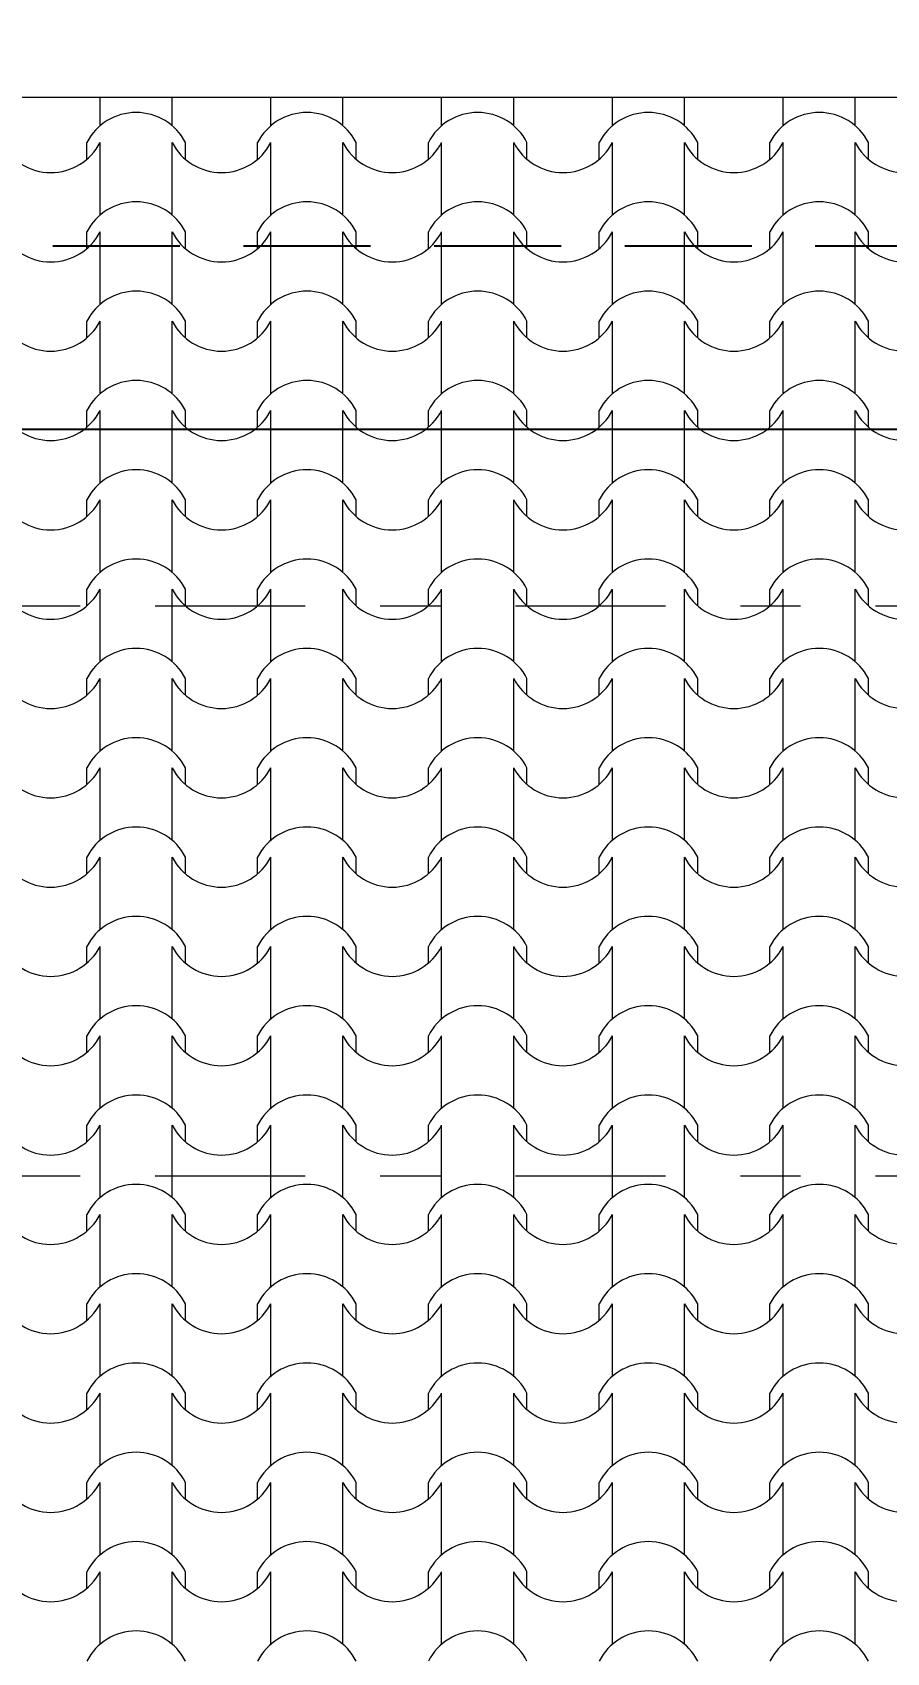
# Model space of a CAD drawing. Header units: metres. Extents: x -50 to 76, y -61 to 14.
# Drawn here: x 57.697 to 59.12, y -1.745 to 0.956 of the extents above; entities that cross this region are included whole.
import ezdxf

# ---------------------------------------------------------------- set-up
doc = ezdxf.new("R2010")
doc.units = ezdxf.units.M
doc.header["$MEASUREMENT"] = 0
for name, pattern in [('CENTERX2', [4, 2.5, -0.5, 0.5, -0.5]), ('DASHDOT2', [0.5, 0.25, -0.125, 0, -0.125]), ('Línea Oculta', [0.3175, 0.211667, -0.105833])]:
    doc.linetypes.add(name, pattern=pattern)
for name, color, linetype, lineweight in [('1 MUROS', 255, 'Continuous', 60), ('COTAS', 251, 'Continuous', 35), ('EJES', 251, 'CENTERX2', 0)]:
    doc.layers.add(name, color=color, linetype=linetype, lineweight=lineweight)
doc.layers.add('Nuevo_Estructura Compleja - Cubiertas', color=7, linetype='Continuous')
doc.layers.add('Nuevo_Estructura Compleja - Cubiertas_Pluma_Nº__92', color=7, linetype='Continuous', lineweight=13, true_color=0xbf8080)
doc.styles.add('cotas', font='romans.shx')
doc.dimstyles.new('COT-50', dxfattribs={"dimscale": 0.5, "dimtxt": 0.18, "dimasz": 0.05, "dimexe": 0.08, "dimexo": 0.1, "dimgap": 0.06, "dimtad": 1, "dimzin": 4, "dimdsep": 46, "dimtxsty": 'cotas', "dimblk1": 'COTA', "dimblk2": 'COTA', "dimsah": 1, "dimcen": 0.09, "dimse1": 1, "dimse2": 1, "dimclrd": 256, "dimclre": 253, "dimclrt": 14, "dimadec": 0, "dimazin": 0, "dimtfac": 1, "dimtix": 1, "dimtmove": 0, "dimatfit": 3, "dimldrblk": 'COTA', "dimfxl": 1, "dimtfill": 1, "dimtfillclr": 256, "dimtolj": 1, "dimtzin": 12, "dimarcsym": 0})

# ---------------------------------------------------------------- blocks, each defined once
blk = doc.blocks.new('*X26')
at = {"layer": 'Nuevo_Estructura Compleja - Cubiertas_Pluma_Nº__92', "color": 23, "linetype": 'Continuous', "lineweight": 13, "true_color": 0xbf8080}
for p, q in [((3.4985, 0.8002), (3.4985, 0.8475)), ((3.6187, 0.8002), (3.6187, 0.8475)), ((3.783, 0.8002), (3.783, 0.8475)), ((3.9032, 0.8002), (3.9032, 0.8475)), ((4.0674, 0.8002), (4.0674, 0.8475)), ((4.1877, 0.8002), (4.1877, 0.8475)), ((4.3519, 0.8002), (4.3519, 0.8475)), ((4.4722, 0.8002), (4.4722, 0.8475)), ((4.6364, 0.8002), (4.6364, 0.8475)), ((4.7566, 0.8002), (4.7566, 0.8475)), ((3.4765, 0.7443), (3.4765, 0.7721)), ((3.4985, 0.7117), (3.4985, 0.7721)), ((3.6187, 0.7117), (3.6187, 0.7721)), ((3.6407, 0.7443), (3.6407, 0.7721)), ((3.761, 0.7443), (3.761, 0.7721)), ((3.783, 0.7117), (3.783, 0.7721)), ((3.9032, 0.7117), (3.9032, 0.7721)), ((3.9252, 0.7443), (3.9252, 0.7721)), ((4.0454, 0.7443), (4.0454, 0.7721)), ((4.0674, 0.7117), (4.0674, 0.7721)), ((4.1877, 0.7117), (4.1877, 0.7721)), ((4.2097, 0.7443), (4.2097, 0.7721)), ((4.3299, 0.7443), (4.3299, 0.7721)), ((4.3519, 0.7117), (4.3519, 0.7721)), ((4.4722, 0.7117), (4.4722, 0.7721)), ((4.4942, 0.7443), (4.4942, 0.7721)), ((4.6144, 0.7443), (4.6144, 0.7721)), ((4.6364, 0.7117), (4.6364, 0.7721)), ((4.7566, 0.7117), (4.7566, 0.7721)), ((4.7786, 0.7443), (4.7786, 0.7721)), ((3.4985, 0.6513), (3.4985, 0.7117)), ((3.6187, 0.6513), (3.6187, 0.7117)), ((3.783, 0.6513), (3.783, 0.7117)), ((3.9032, 0.6513), (3.9032, 0.7117)), ((4.0674, 0.6513), (4.0674, 0.7117)), ((4.1877, 0.6513), (4.1877, 0.7117)), ((4.3519, 0.6513), (4.3519, 0.7117)), ((4.4722, 0.6513), (4.4722, 0.7117)), ((4.6364, 0.6513), (4.6364, 0.7117)), ((4.7566, 0.6513), (4.7566, 0.7117)), ((3.4765, 0.5954), (3.4765, 0.6232)), ((3.4985, 0.5628), (3.4985, 0.6232)), ((3.6187, 0.5628), (3.6187, 0.6232)), ((3.6407, 0.5954), (3.6407, 0.6232)), ((3.761, 0.5954), (3.761, 0.6232)), ((3.783, 0.5628), (3.783, 0.6232)), ((3.9032, 0.5628), (3.9032, 0.6232)), ((3.9252, 0.5954), (3.9252, 0.6232)), ((4.0454, 0.5954), (4.0454, 0.6232)), ((4.0674, 0.5628), (4.0674, 0.6232)), ((4.1877, 0.5628), (4.1877, 0.6232)), ((4.2097, 0.5954), (4.2097, 0.6232)), ((4.3299, 0.5954), (4.3299, 0.6232)), ((4.3519, 0.5628), (4.3519, 0.6232)), ((4.4722, 0.5628), (4.4722, 0.6232)), ((4.4942, 0.5954), (4.4942, 0.6232)), ((4.6144, 0.5954), (4.6144, 0.6232)), ((4.6364, 0.5628), (4.6364, 0.6232)), ((4.7566, 0.5628), (4.7566, 0.6232)), ((4.7786, 0.5954), (4.7786, 0.6232)), ((3.4985, 0.5024), (3.4985, 0.5628)), ((3.6187, 0.5024), (3.6187, 0.5628)), ((3.783, 0.5024), (3.783, 0.5628)), ((3.9032, 0.5024), (3.9032, 0.5628)), ((4.0674, 0.5024), (4.0674, 0.5628)), ((4.1877, 0.5024), (4.1877, 0.5628)), ((4.3519, 0.5024), (4.3519, 0.5628)), ((4.4722, 0.5024), (4.4722, 0.5628)), ((4.6364, 0.5024), (4.6364, 0.5628)), ((4.7566, 0.5024), (4.7566, 0.5628)), ((3.4765, 0.4466), (3.4765, 0.4743)), ((3.4985, 0.4139), (3.4985, 0.4743)), ((3.6187, 0.4139), (3.6187, 0.4743)), ((3.6407, 0.4466), (3.6407, 0.4743)), ((3.761, 0.4466), (3.761, 0.4743)), ((3.783, 0.4139), (3.783, 0.4743)), ((3.9032, 0.4139), (3.9032, 0.4743)), ((3.9252, 0.4466), (3.9252, 0.4743)), ((4.0454, 0.4466), (4.0454, 0.4743)), ((4.0674, 0.4139), (4.0674, 0.4743)), ((4.1877, 0.4139), (4.1877, 0.4743)), ((4.2097, 0.4466), (4.2097, 0.4743)), ((4.3299, 0.4466), (4.3299, 0.4743)), ((4.3519, 0.4139), (4.3519, 0.4743)), ((4.4722, 0.4139), (4.4722, 0.4743)), ((4.4942, 0.4466), (4.4942, 0.4743)), ((4.6144, 0.4466), (4.6144, 0.4743)), ((4.6364, 0.4139), (4.6364, 0.4743)), ((4.7566, 0.4139), (4.7566, 0.4743)), ((4.7786, 0.4466), (4.7786, 0.4743)), ((3.4985, 0.3536), (3.4985, 0.4139)), ((3.6187, 0.3536), (3.6187, 0.4139)), ((3.783, 0.3536), (3.783, 0.4139)), ((3.9032, 0.3536), (3.9032, 0.4139)), ((4.0674, 0.3536), (4.0674, 0.4139)), ((4.1877, 0.3536), (4.1877, 0.4139)), ((4.3519, 0.3536), (4.3519, 0.4139)), ((4.4722, 0.3536), (4.4722, 0.4139)), ((4.6364, 0.3536), (4.6364, 0.4139)), ((4.7566, 0.3536), (4.7566, 0.4139)), ((3.4765, 0.2977), (3.4765, 0.3254)), ((3.4985, 0.2651), (3.4985, 0.3254)), ((3.6187, 0.2651), (3.6187, 0.3254)), ((3.6407, 0.2977), (3.6407, 0.3254)), ((3.761, 0.2977), (3.761, 0.3254)), ((3.783, 0.2651), (3.783, 0.3254)), ((3.9032, 0.2651), (3.9032, 0.3254)), ((3.9252, 0.2977), (3.9252, 0.3254)), ((4.0454, 0.2977), (4.0454, 0.3254)), ((4.0674, 0.2651), (4.0674, 0.3254)), ((4.1877, 0.2651), (4.1877, 0.3254)), ((4.2097, 0.2977), (4.2097, 0.3254)), ((4.3299, 0.2977), (4.3299, 0.3254)), ((4.3519, 0.2651), (4.3519, 0.3254)), ((4.4722, 0.2651), (4.4722, 0.3254)), ((4.4942, 0.2977), (4.4942, 0.3254)), ((4.6144, 0.2977), (4.6144, 0.3254)), ((4.6364, 0.2651), (4.6364, 0.3254)), ((4.7566, 0.2651), (4.7566, 0.3254)), ((4.7786, 0.2977), (4.7786, 0.3254)), ((3.4985, 0.2047), (3.4985, 0.2651)), ((3.6187, 0.2047), (3.6187, 0.2651)), ((3.783, 0.2047), (3.783, 0.2651)), ((3.9032, 0.2047), (3.9032, 0.2651)), ((4.0674, 0.2047), (4.0674, 0.2651)), ((4.1877, 0.2047), (4.1877, 0.2651)), ((4.3519, 0.2047), (4.3519, 0.2651)), ((4.4722, 0.2047), (4.4722, 0.2651)), ((4.6364, 0.2047), (4.6364, 0.2651)), ((4.7566, 0.2047), (4.7566, 0.2651)), ((3.4765, 0.1488), (3.4765, 0.1766)), ((3.4985, 0.1162), (3.4985, 0.1766)), ((3.6187, 0.1162), (3.6187, 0.1766)), ((3.6407, 0.1488), (3.6407, 0.1766)), ((3.761, 0.1488), (3.761, 0.1766)), ((3.783, 0.1162), (3.783, 0.1766)), ((3.9032, 0.1162), (3.9032, 0.1766)), ((3.9252, 0.1488), (3.9252, 0.1766)), ((4.0454, 0.1488), (4.0454, 0.1766)), ((4.0674, 0.1162), (4.0674, 0.1766)), ((4.1877, 0.1162), (4.1877, 0.1766)), ((4.2097, 0.1488), (4.2097, 0.1766)), ((4.3299, 0.1488), (4.3299, 0.1766)), ((4.3519, 0.1162), (4.3519, 0.1766)), ((4.4722, 0.1162), (4.4722, 0.1766)), ((4.4942, 0.1488), (4.4942, 0.1766)), ((4.6144, 0.1488), (4.6144, 0.1766)), ((4.6364, 0.1162), (4.6364, 0.1766)), ((4.7566, 0.1162), (4.7566, 0.1766)), ((4.7786, 0.1488), (4.7786, 0.1766)), ((3.4985, 0.0558), (3.4985, 0.1162)), ((3.6187, 0.0558), (3.6187, 0.1162)), ((3.783, 0.0558), (3.783, 0.1162)), ((3.9032, 0.0558), (3.9032, 0.1162)), ((4.0674, 0.0558), (4.0674, 0.1162)), ((4.1877, 0.0558), (4.1877, 0.1162)), ((4.3519, 0.0558), (4.3519, 0.1162)), ((4.4722, 0.0558), (4.4722, 0.1162)), ((4.6364, 0.0558), (4.6364, 0.1162)), ((4.7566, 0.0558), (4.7566, 0.1162)), ((3.4765, -0.0001), (3.4765, 0.0277)), ((3.4985, -0.0327), (3.4985, 0.0277)), ((3.6187, -0.0327), (3.6187, 0.0277)), ((3.6407, -0.0001), (3.6407, 0.0277)), ((3.761, -0.0001), (3.761, 0.0277)), ((3.783, -0.0327), (3.783, 0.0277)), ((3.9032, -0.0327), (3.9032, 0.0277)), ((3.9252, -0.0001), (3.9252, 0.0277)), ((4.0454, -0.0001), (4.0454, 0.0277)), ((4.0674, -0.0327), (4.0674, 0.0277)), ((4.1877, -0.0327), (4.1877, 0.0277)), ((4.2097, -0.0001), (4.2097, 0.0277)), ((4.3299, -0.0001), (4.3299, 0.0277)), ((4.3519, -0.0327), (4.3519, 0.0277)), ((4.4722, -0.0327), (4.4722, 0.0277)), ((4.4942, -0.0001), (4.4942, 0.0277)), ((4.6144, -0.0001), (4.6144, 0.0277)), ((4.6364, -0.0327), (4.6364, 0.0277)), ((4.7566, -0.0327), (4.7566, 0.0277)), ((4.7786, -0.0001), (4.7786, 0.0277)), ((3.4985, -0.0931), (3.4985, -0.0327)), ((3.6187, -0.0931), (3.6187, -0.0327)), ((3.783, -0.0931), (3.783, -0.0327)), ((3.9032, -0.0931), (3.9032, -0.0327)), ((4.0674, -0.0931), (4.0674, -0.0327)), ((4.1877, -0.0931), (4.1877, -0.0327)), ((4.3519, -0.0931), (4.3519, -0.0327)), ((4.4722, -0.0931), (4.4722, -0.0327)), ((4.6364, -0.0931), (4.6364, -0.0327)), ((4.7566, -0.0931), (4.7566, -0.0327)), ((3.4765, -0.1489), (3.4765, -0.1212)), ((3.4985, -0.1816), (3.4985, -0.1212)), ((3.6187, -0.1816), (3.6187, -0.1212)), ((3.6407, -0.1489), (3.6407, -0.1212)), ((3.761, -0.1489), (3.761, -0.1212)), ((3.783, -0.1816), (3.783, -0.1212)), ((3.9032, -0.1816), (3.9032, -0.1212)), ((3.9252, -0.1489), (3.9252, -0.1212)), ((4.0454, -0.1489), (4.0454, -0.1212)), ((4.0674, -0.1816), (4.0674, -0.1212)), ((4.1877, -0.1816), (4.1877, -0.1212)), ((4.2097, -0.1489), (4.2097, -0.1212)), ((4.3299, -0.1489), (4.3299, -0.1212)), ((4.3519, -0.1816), (4.3519, -0.1212)), ((4.4722, -0.1816), (4.4722, -0.1212)), ((4.4942, -0.1489), (4.4942, -0.1212)), ((4.6144, -0.1489), (4.6144, -0.1212)), ((4.6364, -0.1816), (4.6364, -0.1212)), ((4.7566, -0.1816), (4.7566, -0.1212)), ((4.7786, -0.1489), (4.7786, -0.1212)), ((3.4985, -0.2419), (3.4985, -0.1816)), ((3.6187, -0.2419), (3.6187, -0.1816)), ((3.783, -0.2419), (3.783, -0.1816)), ((3.9032, -0.2419), (3.9032, -0.1816)), ((4.0674, -0.2419), (4.0674, -0.1816)), ((4.1877, -0.2419), (4.1877, -0.1816)), ((4.3519, -0.2419), (4.3519, -0.1816)), ((4.4722, -0.2419), (4.4722, -0.1816)), ((4.6364, -0.2419), (4.6364, -0.1816)), ((4.7566, -0.2419), (4.7566, -0.1816)), ((3.4765, -0.2978), (3.4765, -0.2701)), ((3.4985, -0.3304), (3.4985, -0.2701)), ((3.6187, -0.3304), (3.6187, -0.2701)), ((3.6407, -0.2978), (3.6407, -0.2701)), ((3.761, -0.2978), (3.761, -0.2701)), ((3.783, -0.3304), (3.783, -0.2701)), ((3.9032, -0.3304), (3.9032, -0.2701)), ((3.9252, -0.2978), (3.9252, -0.2701)), ((4.0454, -0.2978), (4.0454, -0.2701)), ((4.0674, -0.3304), (4.0674, -0.2701)), ((4.1877, -0.3304), (4.1877, -0.2701)), ((4.2097, -0.2978), (4.2097, -0.2701)), ((4.3299, -0.2978), (4.3299, -0.2701)), ((4.3519, -0.3304), (4.3519, -0.2701)), ((4.4722, -0.3304), (4.4722, -0.2701)), ((4.4942, -0.2978), (4.4942, -0.2701)), ((4.6144, -0.2978), (4.6144, -0.2701)), ((4.6364, -0.3304), (4.6364, -0.2701)), ((4.7566, -0.3304), (4.7566, -0.2701)), ((4.7786, -0.2978), (4.7786, -0.2701)), ((3.4985, -0.3908), (3.4985, -0.3304)), ((3.6187, -0.3908), (3.6187, -0.3304)), ((3.783, -0.3908), (3.783, -0.3304)), ((3.9032, -0.3908), (3.9032, -0.3304)), ((4.0674, -0.3908), (4.0674, -0.3304)), ((4.1877, -0.3908), (4.1877, -0.3304)), ((4.3519, -0.3908), (4.3519, -0.3304)), ((4.4722, -0.3908), (4.4722, -0.3304)), ((4.6364, -0.3908), (4.6364, -0.3304)), ((4.7566, -0.3908), (4.7566, -0.3304)), ((3.4765, -0.4467), (3.4765, -0.4189)), ((3.4985, -0.4793), (3.4985, -0.4189)), ((3.6187, -0.4793), (3.6187, -0.4189)), ((3.6407, -0.4467), (3.6407, -0.4189)), ((3.761, -0.4467), (3.761, -0.4189)), ((3.783, -0.4793), (3.783, -0.4189)), ((3.9032, -0.4793), (3.9032, -0.4189)), ((3.9252, -0.4467), (3.9252, -0.4189)), ((4.0454, -0.4467), (4.0454, -0.4189)), ((4.0674, -0.4793), (4.0674, -0.4189)), ((4.1877, -0.4793), (4.1877, -0.4189)), ((4.2097, -0.4467), (4.2097, -0.4189)), ((4.3299, -0.4467), (4.3299, -0.4189)), ((4.3519, -0.4793), (4.3519, -0.4189)), ((4.4722, -0.4793), (4.4722, -0.4189)), ((4.4942, -0.4467), (4.4942, -0.4189)), ((4.6144, -0.4467), (4.6144, -0.4189)), ((4.6364, -0.4793), (4.6364, -0.4189)), ((4.7566, -0.4793), (4.7566, -0.4189)), ((4.7786, -0.4467), (4.7786, -0.4189)), ((3.4985, -0.5397), (3.4985, -0.4793)), ((3.6187, -0.5397), (3.6187, -0.4793)), ((3.783, -0.5397), (3.783, -0.4793)), ((3.9032, -0.5397), (3.9032, -0.4793)), ((4.0674, -0.5397), (4.0674, -0.4793)), ((4.1877, -0.5397), (4.1877, -0.4793)), ((4.3519, -0.5397), (4.3519, -0.4793)), ((4.4722, -0.5397), (4.4722, -0.4793)), ((4.6364, -0.5397), (4.6364, -0.4793)), ((4.7566, -0.5397), (4.7566, -0.4793)), ((3.4765, -0.5956), (3.4765, -0.5678)), ((3.4985, -0.6282), (3.4985, -0.5678)), ((3.6187, -0.6282), (3.6187, -0.5678)), ((3.6407, -0.5956), (3.6407, -0.5678)), ((3.761, -0.5956), (3.761, -0.5678)), ((3.783, -0.6282), (3.783, -0.5678)), ((3.9032, -0.6282), (3.9032, -0.5678)), ((3.9252, -0.5956), (3.9252, -0.5678)), ((4.0454, -0.5956), (4.0454, -0.5678)), ((4.0674, -0.6282), (4.0674, -0.5678)), ((4.1877, -0.6282), (4.1877, -0.5678)), ((4.2097, -0.5956), (4.2097, -0.5678)), ((4.3299, -0.5956), (4.3299, -0.5678)), ((4.3519, -0.6282), (4.3519, -0.5678)), ((4.4722, -0.6282), (4.4722, -0.5678)), ((4.4942, -0.5956), (4.4942, -0.5678)), ((4.6144, -0.5956), (4.6144, -0.5678)), ((4.6364, -0.6282), (4.6364, -0.5678)), ((4.7566, -0.6282), (4.7566, -0.5678)), ((4.7786, -0.5956), (4.7786, -0.5678)), ((3.4985, -0.6886), (3.4985, -0.6282)), ((3.6187, -0.6886), (3.6187, -0.6282)), ((3.783, -0.6886), (3.783, -0.6282)), ((3.9032, -0.6886), (3.9032, -0.6282)), ((4.0674, -0.6886), (4.0674, -0.6282)), ((4.1877, -0.6886), (4.1877, -0.6282)), ((4.3519, -0.6886), (4.3519, -0.6282)), ((4.4722, -0.6886), (4.4722, -0.6282)), ((4.6364, -0.6886), (4.6364, -0.6282)), ((4.7566, -0.6886), (4.7566, -0.6282)), ((3.4765, -0.7444), (3.4765, -0.7167)), ((3.4985, -0.777), (3.4985, -0.7167)), ((3.6187, -0.777), (3.6187, -0.7167)), ((3.6407, -0.7444), (3.6407, -0.7167)), ((3.761, -0.7444), (3.761, -0.7167)), ((3.783, -0.777), (3.783, -0.7167)), ((3.9032, -0.777), (3.9032, -0.7167)), ((3.9252, -0.7444), (3.9252, -0.7167)), ((4.0454, -0.7444), (4.0454, -0.7167)), ((4.0674, -0.777), (4.0674, -0.7167)), ((4.1877, -0.777), (4.1877, -0.7167)), ((4.2097, -0.7444), (4.2097, -0.7167)), ((4.3299, -0.7444), (4.3299, -0.7167)), ((4.3519, -0.777), (4.3519, -0.7167)), ((4.4722, -0.777), (4.4722, -0.7167)), ((4.4942, -0.7444), (4.4942, -0.7167)), ((4.6144, -0.7444), (4.6144, -0.7167)), ((4.6364, -0.777), (4.6364, -0.7167)), ((4.7566, -0.777), (4.7566, -0.7167)), ((4.7786, -0.7444), (4.7786, -0.7167)), ((3.4985, -0.8374), (3.4985, -0.777)), ((3.6187, -0.8374), (3.6187, -0.777)), ((3.783, -0.8374), (3.783, -0.777)), ((3.9032, -0.8374), (3.9032, -0.777)), ((4.0674, -0.8374), (4.0674, -0.777)), ((4.1877, -0.8374), (4.1877, -0.777)), ((4.3519, -0.8374), (4.3519, -0.777)), ((4.4722, -0.8374), (4.4722, -0.777)), ((4.6364, -0.8374), (4.6364, -0.777)), ((4.7566, -0.8374), (4.7566, -0.777)), ((3.4765, -0.8933), (3.4765, -0.8655)), ((3.4985, -0.9259), (3.4985, -0.8655)), ((3.6187, -0.9259), (3.6187, -0.8655)), ((3.6407, -0.8933), (3.6407, -0.8655)), ((3.761, -0.8933), (3.761, -0.8655)), ((3.783, -0.9259), (3.783, -0.8655)), ((3.9032, -0.9259), (3.9032, -0.8655)), ((3.9252, -0.8933), (3.9252, -0.8655)), ((4.0454, -0.8933), (4.0454, -0.8655)), ((4.0674, -0.9259), (4.0674, -0.8655)), ((4.1877, -0.9259), (4.1877, -0.8655)), ((4.2097, -0.8933), (4.2097, -0.8655)), ((4.3299, -0.8933), (4.3299, -0.8655)), ((4.3519, -0.9259), (4.3519, -0.8655)), ((4.4722, -0.9259), (4.4722, -0.8655)), ((4.4942, -0.8933), (4.4942, -0.8655)), ((4.6144, -0.8933), (4.6144, -0.8655)), ((4.6364, -0.9259), (4.6364, -0.8655)), ((4.7566, -0.9259), (4.7566, -0.8655)), ((4.7786, -0.8933), (4.7786, -0.8655)), ((3.4985, -0.9863), (3.4985, -0.9259)), ((3.6187, -0.9863), (3.6187, -0.9259)), ((3.783, -0.9863), (3.783, -0.9259)), ((3.9032, -0.9863), (3.9032, -0.9259)), ((4.0674, -0.9863), (4.0674, -0.9259)), ((4.1877, -0.9863), (4.1877, -0.9259)), ((4.3519, -0.9863), (4.3519, -0.9259)), ((4.4722, -0.9863), (4.4722, -0.9259)), ((4.6364, -0.9863), (4.6364, -0.9259)), ((4.7566, -0.9863), (4.7566, -0.9259)), ((3.4765, -1.0422), (3.4765, -1.0144)), ((3.4985, -1.0748), (3.4985, -1.0144)), ((3.6187, -1.0748), (3.6187, -1.0144)), ((3.6407, -1.0422), (3.6407, -1.0144)), ((3.761, -1.0422), (3.761, -1.0144)), ((3.783, -1.0748), (3.783, -1.0144)), ((3.9032, -1.0748), (3.9032, -1.0144)), ((3.9252, -1.0422), (3.9252, -1.0144)), ((4.0454, -1.0422), (4.0454, -1.0144)), ((4.0674, -1.0748), (4.0674, -1.0144)), ((4.1877, -1.0748), (4.1877, -1.0144)), ((4.2097, -1.0422), (4.2097, -1.0144)), ((4.3299, -1.0422), (4.3299, -1.0144)), ((4.3519, -1.0748), (4.3519, -1.0144)), ((4.4722, -1.0748), (4.4722, -1.0144)), ((4.4942, -1.0422), (4.4942, -1.0144)), ((4.6144, -1.0422), (4.6144, -1.0144)), ((4.6364, -1.0748), (4.6364, -1.0144)), ((4.7566, -1.0748), (4.7566, -1.0144)), ((4.7786, -1.0422), (4.7786, -1.0144)), ((3.4985, -1.1352), (3.4985, -1.0748)), ((3.6187, -1.1352), (3.6187, -1.0748)), ((3.783, -1.1352), (3.783, -1.0748)), ((3.9032, -1.1352), (3.9032, -1.0748)), ((4.0674, -1.1352), (4.0674, -1.0748)), ((4.1877, -1.1352), (4.1877, -1.0748)), ((4.3519, -1.1352), (4.3519, -1.0748)), ((4.4722, -1.1352), (4.4722, -1.0748)), ((4.6364, -1.1352), (4.6364, -1.0748)), ((4.7566, -1.1352), (4.7566, -1.0748)), ((3.4765, -1.191), (3.4765, -1.1633)), ((3.4985, -1.2237), (3.4985, -1.1633)), ((3.6187, -1.2237), (3.6187, -1.1633)), ((3.6407, -1.191), (3.6407, -1.1633)), ((3.761, -1.191), (3.761, -1.1633)), ((3.783, -1.2237), (3.783, -1.1633)), ((3.9032, -1.2237), (3.9032, -1.1633)), ((3.9252, -1.191), (3.9252, -1.1633)), ((4.0454, -1.191), (4.0454, -1.1633)), ((4.0674, -1.2237), (4.0674, -1.1633)), ((4.1877, -1.2237), (4.1877, -1.1633)), ((4.2097, -1.191), (4.2097, -1.1633)), ((4.3299, -1.191), (4.3299, -1.1633)), ((4.3519, -1.2237), (4.3519, -1.1633)), ((4.4722, -1.2237), (4.4722, -1.1633)), ((4.4942, -1.191), (4.4942, -1.1633)), ((4.6144, -1.191), (4.6144, -1.1633)), ((4.6364, -1.2237), (4.6364, -1.1633)), ((4.7566, -1.2237), (4.7566, -1.1633)), ((4.7786, -1.191), (4.7786, -1.1633)), ((3.4985, -1.284), (3.4985, -1.2237)), ((3.6187, -1.284), (3.6187, -1.2237)), ((3.783, -1.284), (3.783, -1.2237)), ((3.9032, -1.284), (3.9032, -1.2237)), ((4.0674, -1.284), (4.0674, -1.2237)), ((4.1877, -1.284), (4.1877, -1.2237)), ((4.3519, -1.284), (4.3519, -1.2237)), ((4.4722, -1.284), (4.4722, -1.2237)), ((4.6364, -1.284), (4.6364, -1.2237)), ((4.7566, -1.284), (4.7566, -1.2237)), ((3.4765, -1.3399), (3.4765, -1.3122)), ((3.4985, -1.3725), (3.4985, -1.3122)), ((3.6187, -1.3725), (3.6187, -1.3122)), ((3.6407, -1.3399), (3.6407, -1.3122)), ((3.761, -1.3399), (3.761, -1.3122)), ((3.783, -1.3725), (3.783, -1.3122)), ((3.9032, -1.3725), (3.9032, -1.3122)), ((3.9252, -1.3399), (3.9252, -1.3122)), ((4.0454, -1.3399), (4.0454, -1.3122)), ((4.0674, -1.3725), (4.0674, -1.3122)), ((4.1877, -1.3725), (4.1877, -1.3122)), ((4.2097, -1.3399), (4.2097, -1.3122)), ((4.3299, -1.3399), (4.3299, -1.3122)), ((4.3519, -1.3725), (4.3519, -1.3122)), ((4.4722, -1.3725), (4.4722, -1.3122)), ((4.4942, -1.3399), (4.4942, -1.3122)), ((4.6144, -1.3399), (4.6144, -1.3122)), ((4.6364, -1.3725), (4.6364, -1.3122)), ((4.7566, -1.3725), (4.7566, -1.3122)), ((4.7786, -1.3399), (4.7786, -1.3122)), ((3.4985, -1.4329), (3.4985, -1.3725)), ((3.6187, -1.4329), (3.6187, -1.3725)), ((3.783, -1.4329), (3.783, -1.3725)), ((3.9032, -1.4329), (3.9032, -1.3725)), ((4.0674, -1.4329), (4.0674, -1.3725)), ((4.1877, -1.4329), (4.1877, -1.3725)), ((4.3519, -1.4329), (4.3519, -1.3725)), ((4.4722, -1.4329), (4.4722, -1.3725)), ((4.6364, -1.4329), (4.6364, -1.3725)), ((4.7566, -1.4329), (4.7566, -1.3725)), ((3.4765, -1.4888), (3.4765, -1.461)), ((3.4985, -1.5214), (3.4985, -1.461)), ((3.6187, -1.5214), (3.6187, -1.461)), ((3.6407, -1.4888), (3.6407, -1.461)), ((3.761, -1.4888), (3.761, -1.461)), ((3.783, -1.5214), (3.783, -1.461)), ((3.9032, -1.5214), (3.9032, -1.461)), ((3.9252, -1.4888), (3.9252, -1.461)), ((4.0454, -1.4888), (4.0454, -1.461)), ((4.0674, -1.5214), (4.0674, -1.461)), ((4.1877, -1.5214), (4.1877, -1.461)), ((4.2097, -1.4888), (4.2097, -1.461)), ((4.3299, -1.4888), (4.3299, -1.461)), ((4.3519, -1.5214), (4.3519, -1.461)), ((4.4722, -1.5214), (4.4722, -1.461)), ((4.4942, -1.4888), (4.4942, -1.461)), ((4.6144, -1.4888), (4.6144, -1.461)), ((4.6364, -1.5214), (4.6364, -1.461)), ((4.7566, -1.5214), (4.7566, -1.461)), ((4.7786, -1.4888), (4.7786, -1.461)), ((3.4985, -1.5818), (3.4985, -1.5214)), ((3.6187, -1.5818), (3.6187, -1.5214)), ((3.783, -1.5818), (3.783, -1.5214)), ((3.9032, -1.5818), (3.9032, -1.5214)), ((4.0674, -1.5818), (4.0674, -1.5214)), ((4.1877, -1.5818), (4.1877, -1.5214)), ((4.3519, -1.5818), (4.3519, -1.5214)), ((4.4722, -1.5818), (4.4722, -1.5214)), ((4.6364, -1.5818), (4.6364, -1.5214)), ((4.7566, -1.5818), (4.7566, -1.5214)), ((3.4765, -1.6377), (3.4765, -1.6099)), ((3.4985, -1.6703), (3.4985, -1.6099)), ((3.6187, -1.6703), (3.6187, -1.6099)), ((3.6407, -1.6377), (3.6407, -1.6099)), ((3.761, -1.6377), (3.761, -1.6099)), ((3.783, -1.6703), (3.783, -1.6099)), ((3.9032, -1.6703), (3.9032, -1.6099)), ((3.9252, -1.6377), (3.9252, -1.6099)), ((4.0454, -1.6377), (4.0454, -1.6099)), ((4.0674, -1.6703), (4.0674, -1.6099)), ((4.1877, -1.6703), (4.1877, -1.6099)), ((4.2097, -1.6377), (4.2097, -1.6099)), ((4.3299, -1.6377), (4.3299, -1.6099)), ((4.3519, -1.6703), (4.3519, -1.6099)), ((4.4722, -1.6703), (4.4722, -1.6099)), ((4.4942, -1.6377), (4.4942, -1.6099)), ((4.6144, -1.6377), (4.6144, -1.6099)), ((4.6364, -1.6703), (4.6364, -1.6099)), ((4.7566, -1.6703), (4.7566, -1.6099)), ((4.7786, -1.6377), (4.7786, -1.6099)), ((3.4985, -1.7307), (3.4985, -1.6703)), ((3.6187, -1.7307), (3.6187, -1.6703)), ((3.783, -1.7307), (3.783, -1.6703)), ((3.9032, -1.7307), (3.9032, -1.6703)), ((4.0674, -1.7307), (4.0674, -1.6703)), ((4.1877, -1.7307), (4.1877, -1.6703)), ((4.3519, -1.7307), (4.3519, -1.6703)), ((4.4722, -1.7307), (4.4722, -1.6703)), ((4.6364, -1.7307), (4.6364, -1.6703)), ((4.7566, -1.7307), (4.7566, -1.6703))]:
    blk.add_line(p, q, dxfattribs=at)
for centre, major_axis, start_param, end_param in [((3.5586, 0.7312), (0.0919, 0), 0.466079, 2.675513), ((3.8431, 0.7312), (0.0919, 0), 0.466079, 2.675513), ((4.1276, 0.7312), (0.0919, 0), 0.466079, 2.675513), ((4.412, 0.7312), (0.0919, 0), 0.466079, 2.675513), ((4.6965, 0.7312), (0.0919, 0), 0.466079, 2.675513), ((3.4166, 0.8136), (0.0925, 0), 3.612631, 4.709413), ((3.4161, 0.8136), (0.0925, 0), 4.715365, 5.812147), ((3.7011, 0.8136), (0.0925, 0), 3.612631, 4.709413), ((3.7006, 0.8136), (0.0925, 0), 4.715365, 5.812147), ((3.9856, 0.8136), (0.0925, 0), 3.612631, 4.709413), ((3.985, 0.8136), (0.0925, 0), 4.715365, 5.812147), ((4.2701, 0.8136), (0.0925, 0), 3.612631, 4.709413), ((4.2695, 0.8136), (0.0925, 0), 4.715365, 5.812147), ((4.5546, 0.8136), (0.0925, 0), 3.612631, 4.709413), ((4.554, 0.8136), (0.0925, 0), 4.715365, 5.812147), ((4.839, 0.8136), (0.0925, 0), 3.612631, 4.709413), ((3.5586, 0.5823), (0.0919, 0), 0.466079, 2.675513), ((3.8431, 0.5823), (0.0919, 0), 0.466079, 2.675513), ((4.1276, 0.5823), (0.0919, 0), 0.466079, 2.675513), ((4.412, 0.5823), (0.0919, 0), 0.466079, 2.675513), ((4.6965, 0.5823), (0.0919, 0), 0.466079, 2.675513), ((3.4166, 0.6647), (0.0925, 0), 3.612631, 4.709413), ((3.4161, 0.6647), (0.0925, 0), 4.715365, 5.812147), ((3.7011, 0.6647), (0.0925, 0), 3.612631, 4.709413), ((3.7006, 0.6647), (0.0925, 0), 4.715365, 5.812147), ((3.9856, 0.6647), (0.0925, 0), 3.612631, 4.709413), ((3.985, 0.6647), (0.0925, 0), 4.715365, 5.812147), ((4.2701, 0.6647), (0.0925, 0), 3.612631, 4.709413), ((4.2695, 0.6647), (0.0925, 0), 4.715365, 5.812147), ((4.5546, 0.6647), (0.0925, 0), 3.612631, 4.709413), ((4.554, 0.6647), (0.0925, 0), 4.715365, 5.812147), ((4.839, 0.6647), (0.0925, 0), 3.612631, 4.709413), ((3.5586, 0.4334), (0.0919, 0), 0.466079, 2.675513), ((3.8431, 0.4334), (0.0919, 0), 0.466079, 2.675513), ((4.1276, 0.4334), (0.0919, 0), 0.466079, 2.675513), ((4.412, 0.4334), (0.0919, 0), 0.466079, 2.675513), ((4.6965, 0.4334), (0.0919, 0), 0.466079, 2.675513), ((3.4166, 0.5159), (0.0925, 0), 3.612631, 4.709413), ((3.4161, 0.5159), (0.0925, 0), 4.715365, 5.812147), ((3.7011, 0.5159), (0.0925, 0), 3.612631, 4.709413), ((3.7006, 0.5159), (0.0925, 0), 4.715365, 5.812147), ((3.9856, 0.5159), (0.0925, 0), 3.612631, 4.709413), ((3.985, 0.5159), (0.0925, 0), 4.715365, 5.812147), ((4.2701, 0.5159), (0.0925, 0), 3.612631, 4.709413), ((4.2695, 0.5159), (0.0925, 0), 4.715365, 5.812147), ((4.5546, 0.5159), (0.0925, 0), 3.612631, 4.709413), ((4.554, 0.5159), (0.0925, 0), 4.715365, 5.812147), ((4.839, 0.5159), (0.0925, 0), 3.612631, 4.709413), ((3.5586, 0.2845), (0.0919, 0), 0.466079, 2.675513), ((3.8431, 0.2845), (0.0919, 0), 0.466079, 2.675513), ((4.1276, 0.2845), (0.0919, 0), 0.466079, 2.675513), ((4.412, 0.2845), (0.0919, 0), 0.466079, 2.675513), ((4.6965, 0.2845), (0.0919, 0), 0.466079, 2.675513), ((3.4166, 0.367), (0.0925, 0), 3.612631, 4.709413), ((3.4161, 0.367), (0.0925, 0), 4.715365, 5.812147), ((3.7011, 0.367), (0.0925, 0), 3.612631, 4.709413), ((3.7006, 0.367), (0.0925, 0), 4.715365, 5.812147), ((3.9856, 0.367), (0.0925, 0), 3.612631, 4.709413), ((3.985, 0.367), (0.0925, 0), 4.715365, 5.812147), ((4.2701, 0.367), (0.0925, 0), 3.612631, 4.709413), ((4.2695, 0.367), (0.0925, 0), 4.715365, 5.812147), ((4.5546, 0.367), (0.0925, 0), 3.612631, 4.709413), ((4.554, 0.367), (0.0925, 0), 4.715365, 5.812147), ((4.839, 0.367), (0.0925, 0), 3.612631, 4.709413), ((3.5586, 0.1357), (0.0919, 0), 0.466079, 2.675513), ((3.8431, 0.1357), (0.0919, 0), 0.466079, 2.675513), ((4.1276, 0.1357), (0.0919, 0), 0.466079, 2.675513), ((4.412, 0.1357), (0.0919, 0), 0.466079, 2.675513), ((4.6965, 0.1357), (0.0919, 0), 0.466079, 2.675513), ((3.4166, 0.2181), (0.0925, 0), 3.612631, 4.709413), ((3.4161, 0.2181), (0.0925, 0), 4.715365, 5.812147), ((3.7011, 0.2181), (0.0925, 0), 3.612631, 4.709413), ((3.7006, 0.2181), (0.0925, 0), 4.715365, 5.812147), ((3.9856, 0.2181), (0.0925, 0), 3.612631, 4.709413), ((3.985, 0.2181), (0.0925, 0), 4.715365, 5.812147), ((4.2701, 0.2181), (0.0925, 0), 3.612631, 4.709413), ((4.2695, 0.2181), (0.0925, 0), 4.715365, 5.812147), ((4.5546, 0.2181), (0.0925, 0), 3.612631, 4.709413), ((4.554, 0.2181), (0.0925, 0), 4.715365, 5.812147), ((4.839, 0.2181), (0.0925, 0), 3.612631, 4.709413), ((3.5586, -0.0132), (0.0919, 0), 0.466079, 2.675513), ((3.8431, -0.0132), (0.0919, 0), 0.466079, 2.675513), ((4.1276, -0.0132), (0.0919, 0), 0.466079, 2.675513), ((4.412, -0.0132), (0.0919, 0), 0.466079, 2.675513), ((4.6965, -0.0132), (0.0919, 0), 0.466079, 2.675513), ((3.4166, 0.0692), (0.0925, 0), 3.612631, 4.709413), ((3.4161, 0.0692), (0.0925, 0), 4.715365, 5.812147), ((3.7011, 0.0692), (0.0925, 0), 3.612631, 4.709413), ((3.7006, 0.0692), (0.0925, 0), 4.715365, 5.812147), ((3.9856, 0.0692), (0.0925, 0), 3.612631, 4.709413), ((3.985, 0.0692), (0.0925, 0), 4.715365, 5.812147), ((4.2701, 0.0692), (0.0925, 0), 3.612631, 4.709413), ((4.2695, 0.0692), (0.0925, 0), 4.715365, 5.812147), ((4.5546, 0.0692), (0.0925, 0), 3.612631, 4.709413), ((4.554, 0.0692), (0.0925, 0), 4.715365, 5.812147), ((4.839, 0.0692), (0.0925, 0), 3.612631, 4.709413), ((3.5586, -0.1621), (0.0919, 0), 0.466079, 2.675513), ((3.8431, -0.1621), (0.0919, 0), 0.466079, 2.675513), ((4.1276, -0.1621), (0.0919, 0), 0.466079, 2.675513), ((4.412, -0.1621), (0.0919, 0), 0.466079, 2.675513), ((4.6965, -0.1621), (0.0919, 0), 0.466079, 2.675513), ((3.4166, -0.0796), (0.0925, 0), 3.612631, 4.709413), ((3.4161, -0.0796), (0.0925, 0), 4.715365, 5.812147), ((3.7011, -0.0796), (0.0925, 0), 3.612631, 4.709413), ((3.7006, -0.0796), (0.0925, 0), 4.715365, 5.812147), ((3.9856, -0.0796), (0.0925, 0), 3.612631, 4.709413), ((3.985, -0.0796), (0.0925, 0), 4.715365, 5.812147), ((4.2701, -0.0796), (0.0925, 0), 3.612631, 4.709413), ((4.2695, -0.0796), (0.0925, 0), 4.715365, 5.812147), ((4.5546, -0.0796), (0.0925, 0), 3.612631, 4.709413), ((4.554, -0.0796), (0.0925, 0), 4.715365, 5.812147), ((4.839, -0.0796), (0.0925, 0), 3.612631, 4.709413), ((3.5586, -0.311), (0.0919, 0), 0.466079, 2.675513), ((3.8431, -0.311), (0.0919, 0), 0.466079, 2.675513), ((4.1276, -0.311), (0.0919, 0), 0.466079, 2.675513), ((4.412, -0.311), (0.0919, 0), 0.466079, 2.675513), ((4.6965, -0.311), (0.0919, 0), 0.466079, 2.675513), ((3.4166, -0.2285), (0.0925, 0), 3.612631, 4.709413), ((3.4161, -0.2285), (0.0925, 0), 4.715365, 5.812147), ((3.7011, -0.2285), (0.0925, 0), 3.612631, 4.709413), ((3.7006, -0.2285), (0.0925, 0), 4.715365, 5.812147), ((3.9856, -0.2285), (0.0925, 0), 3.612631, 4.709413), ((3.985, -0.2285), (0.0925, 0), 4.715365, 5.812147), ((4.2701, -0.2285), (0.0925, 0), 3.612631, 4.709413), ((4.2695, -0.2285), (0.0925, 0), 4.715365, 5.812147), ((4.5546, -0.2285), (0.0925, 0), 3.612631, 4.709413), ((4.554, -0.2285), (0.0925, 0), 4.715365, 5.812147), ((4.839, -0.2285), (0.0925, 0), 3.612631, 4.709413), ((3.5586, -0.4598), (0.0919, 0), 0.466079, 2.675513), ((3.8431, -0.4598), (0.0919, 0), 0.466079, 2.675513), ((4.1276, -0.4598), (0.0919, 0), 0.466079, 2.675513), ((4.412, -0.4598), (0.0919, 0), 0.466079, 2.675513), ((4.6965, -0.4598), (0.0919, 0), 0.466079, 2.675513), ((3.4166, -0.3774), (0.0925, 0), 3.612631, 4.709413), ((3.4161, -0.3774), (0.0925, 0), 4.715365, 5.812147), ((3.7011, -0.3774), (0.0925, 0), 3.612631, 4.709413), ((3.7006, -0.3774), (0.0925, 0), 4.715365, 5.812147), ((3.9856, -0.3774), (0.0925, 0), 3.612631, 4.709413), ((3.985, -0.3774), (0.0925, 0), 4.715365, 5.812147), ((4.2701, -0.3774), (0.0925, 0), 3.612631, 4.709413), ((4.2695, -0.3774), (0.0925, 0), 4.715365, 5.812147), ((4.5546, -0.3774), (0.0925, 0), 3.612631, 4.709413), ((4.554, -0.3774), (0.0925, 0), 4.715365, 5.812147), ((4.839, -0.3774), (0.0925, 0), 3.612631, 4.709413), ((3.5586, -0.6087), (0.0919, 0), 0.466079, 2.675513), ((3.8431, -0.6087), (0.0919, 0), 0.466079, 2.675513), ((4.1276, -0.6087), (0.0919, 0), 0.466079, 2.675513), ((4.412, -0.6087), (0.0919, 0), 0.466079, 2.675513), ((4.6965, -0.6087), (0.0919, 0), 0.466079, 2.675513), ((3.4166, -0.5262), (0.0925, 0), 3.612631, 4.709413), ((3.4161, -0.5262), (0.0925, 0), 4.715365, 5.812147), ((3.7011, -0.5262), (0.0925, 0), 3.612631, 4.709413), ((3.7006, -0.5262), (0.0925, 0), 4.715365, 5.812147), ((3.9856, -0.5262), (0.0925, 0), 3.612631, 4.709413), ((3.985, -0.5262), (0.0925, 0), 4.715365, 5.812147), ((4.2701, -0.5262), (0.0925, 0), 3.612631, 4.709413), ((4.2695, -0.5262), (0.0925, 0), 4.715365, 5.812147), ((4.5546, -0.5262), (0.0925, 0), 3.612631, 4.709413), ((4.554, -0.5262), (0.0925, 0), 4.715365, 5.812147), ((4.839, -0.5262), (0.0925, 0), 3.612631, 4.709413), ((3.5586, -0.7576), (0.0919, 0), 0.466079, 2.675513), ((3.8431, -0.7576), (0.0919, 0), 0.466079, 2.675513), ((4.1276, -0.7576), (0.0919, 0), 0.466079, 2.675513), ((4.412, -0.7576), (0.0919, 0), 0.466079, 2.675513), ((4.6965, -0.7576), (0.0919, 0), 0.466079, 2.675513), ((3.4166, -0.6751), (0.0925, 0), 3.612631, 4.709413), ((3.4161, -0.6751), (0.0925, 0), 4.715365, 5.812147), ((3.7011, -0.6751), (0.0925, 0), 3.612631, 4.709413), ((3.7006, -0.6751), (0.0925, 0), 4.715365, 5.812147), ((3.9856, -0.6751), (0.0925, 0), 3.612631, 4.709413), ((3.985, -0.6751), (0.0925, 0), 4.715365, 5.812147), ((4.2701, -0.6751), (0.0925, 0), 3.612631, 4.709413), ((4.2695, -0.6751), (0.0925, 0), 4.715365, 5.812147), ((4.5546, -0.6751), (0.0925, 0), 3.612631, 4.709413), ((4.554, -0.6751), (0.0925, 0), 4.715365, 5.812147), ((4.839, -0.6751), (0.0925, 0), 3.612631, 4.709413), ((3.5586, -0.9065), (0.0919, 0), 0.466079, 2.675513), ((3.8431, -0.9065), (0.0919, 0), 0.466079, 2.675513), ((4.1276, -0.9065), (0.0919, 0), 0.466079, 2.675513), ((4.412, -0.9065), (0.0919, 0), 0.466079, 2.675513), ((4.6965, -0.9065), (0.0919, 0), 0.466079, 2.675513), ((3.4166, -0.824), (0.0925, 0), 3.612631, 4.709413), ((3.4161, -0.824), (0.0925, 0), 4.715365, 5.812147), ((3.7011, -0.824), (0.0925, 0), 3.612631, 4.709413), ((3.7006, -0.824), (0.0925, 0), 4.715365, 5.812147), ((3.9856, -0.824), (0.0925, 0), 3.612631, 4.709413), ((3.985, -0.824), (0.0925, 0), 4.715365, 5.812147), ((4.2701, -0.824), (0.0925, 0), 3.612631, 4.709413), ((4.2695, -0.824), (0.0925, 0), 4.715365, 5.812147), ((4.5546, -0.824), (0.0925, 0), 3.612631, 4.709413), ((4.554, -0.824), (0.0925, 0), 4.715365, 5.812147), ((4.839, -0.824), (0.0925, 0), 3.612631, 4.709413), ((3.5586, -1.0553), (0.0919, 0), 0.466079, 2.675513), ((3.8431, -1.0553), (0.0919, 0), 0.466079, 2.675513), ((4.1276, -1.0553), (0.0919, 0), 0.466079, 2.675513), ((4.412, -1.0553), (0.0919, 0), 0.466079, 2.675513), ((4.6965, -1.0553), (0.0919, 0), 0.466079, 2.675513), ((3.4166, -0.9729), (0.0925, 0), 3.612631, 4.709413), ((3.4161, -0.9729), (0.0925, 0), 4.715365, 5.812147), ((3.7011, -0.9729), (0.0925, 0), 3.612631, 4.709413), ((3.7006, -0.9729), (0.0925, 0), 4.715365, 5.812147), ((3.9856, -0.9729), (0.0925, 0), 3.612631, 4.709413), ((3.985, -0.9729), (0.0925, 0), 4.715365, 5.812147), ((4.2701, -0.9729), (0.0925, 0), 3.612631, 4.709413), ((4.2695, -0.9729), (0.0925, 0), 4.715365, 5.812147), ((4.5546, -0.9729), (0.0925, 0), 3.612631, 4.709413), ((4.554, -0.9729), (0.0925, 0), 4.715365, 5.812147), ((4.839, -0.9729), (0.0925, 0), 3.612631, 4.709413), ((3.5586, -1.2042), (0.0919, 0), 0.466079, 2.675513), ((3.8431, -1.2042), (0.0919, 0), 0.466079, 2.675513), ((4.1276, -1.2042), (0.0919, 0), 0.466079, 2.675513), ((4.412, -1.2042), (0.0919, 0), 0.466079, 2.675513), ((4.6965, -1.2042), (0.0919, 0), 0.466079, 2.675513), ((3.4166, -1.1217), (0.0925, 0), 3.612631, 4.709413), ((3.4161, -1.1217), (0.0925, 0), 4.715365, 5.812147), ((3.7011, -1.1217), (0.0925, 0), 3.612631, 4.709413), ((3.7006, -1.1217), (0.0925, 0), 4.715365, 5.812147), ((3.9856, -1.1217), (0.0925, 0), 3.612631, 4.709413), ((3.985, -1.1217), (0.0925, 0), 4.715365, 5.812147), ((4.2701, -1.1217), (0.0925, 0), 3.612631, 4.709413), ((4.2695, -1.1217), (0.0925, 0), 4.715365, 5.812147), ((4.5546, -1.1217), (0.0925, 0), 3.612631, 4.709413), ((4.554, -1.1217), (0.0925, 0), 4.715365, 5.812147), ((4.839, -1.1217), (0.0925, 0), 3.612631, 4.709413), ((3.5586, -1.3531), (0.0919, 0), 0.466079, 2.675513), ((3.8431, -1.3531), (0.0919, 0), 0.466079, 2.675513), ((4.1276, -1.3531), (0.0919, 0), 0.466079, 2.675513), ((4.412, -1.3531), (0.0919, 0), 0.466079, 2.675513), ((4.6965, -1.3531), (0.0919, 0), 0.466079, 2.675513), ((3.4166, -1.2706), (0.0925, 0), 3.612631, 4.709413), ((3.4161, -1.2706), (0.0925, 0), 4.715365, 5.812147), ((3.7011, -1.2706), (0.0925, 0), 3.612631, 4.709413), ((3.7006, -1.2706), (0.0925, 0), 4.715365, 5.812147), ((3.9856, -1.2706), (0.0925, 0), 3.612631, 4.709413), ((3.985, -1.2706), (0.0925, 0), 4.715365, 5.812147), ((4.2701, -1.2706), (0.0925, 0), 3.612631, 4.709413), ((4.2695, -1.2706), (0.0925, 0), 4.715365, 5.812147), ((4.5546, -1.2706), (0.0925, 0), 3.612631, 4.709413), ((4.554, -1.2706), (0.0925, 0), 4.715365, 5.812147), ((4.839, -1.2706), (0.0925, 0), 3.612631, 4.709413), ((3.5586, -1.5019), (0.0919, 0), 0.466079, 2.675513), ((3.8431, -1.5019), (0.0919, 0), 0.466079, 2.675513), ((4.1276, -1.5019), (0.0919, 0), 0.466079, 2.675513), ((4.412, -1.5019), (0.0919, 0), 0.466079, 2.675513), ((4.6965, -1.5019), (0.0919, 0), 0.466079, 2.675513), ((3.4166, -1.4195), (0.0925, 0), 3.612631, 4.709413), ((3.4161, -1.4195), (0.0925, 0), 4.715365, 5.812147), ((3.7011, -1.4195), (0.0925, 0), 3.612631, 4.709413), ((3.7006, -1.4195), (0.0925, 0), 4.715365, 5.812147), ((3.9856, -1.4195), (0.0925, 0), 3.612631, 4.709413), ((3.985, -1.4195), (0.0925, 0), 4.715365, 5.812147), ((4.2701, -1.4195), (0.0925, 0), 3.612631, 4.709413), ((4.2695, -1.4195), (0.0925, 0), 4.715365, 5.812147), ((4.5546, -1.4195), (0.0925, 0), 3.612631, 4.709413), ((4.554, -1.4195), (0.0925, 0), 4.715365, 5.812147), ((4.839, -1.4195), (0.0925, 0), 3.612631, 4.709413), ((3.5586, -1.6508), (0.0919, 0), 0.466079, 2.675513), ((3.8431, -1.6508), (0.0919, 0), 0.466079, 2.675513), ((4.1276, -1.6508), (0.0919, 0), 0.466079, 2.675513), ((4.412, -1.6508), (0.0919, 0), 0.466079, 2.675513), ((4.6965, -1.6508), (0.0919, 0), 0.466079, 2.675513), ((3.4166, -1.5684), (0.0925, 0), 3.612631, 4.709413), ((3.4161, -1.5684), (0.0925, 0), 4.715365, 5.812147), ((3.7011, -1.5684), (0.0925, 0), 3.612631, 4.709413), ((3.7006, -1.5684), (0.0925, 0), 4.715365, 5.812147), ((3.9856, -1.5684), (0.0925, 0), 3.612631, 4.709413), ((3.985, -1.5684), (0.0925, 0), 4.715365, 5.812147), ((4.2701, -1.5684), (0.0925, 0), 3.612631, 4.709413), ((4.2695, -1.5684), (0.0925, 0), 4.715365, 5.812147), ((4.5546, -1.5684), (0.0925, 0), 3.612631, 4.709413), ((4.554, -1.5684), (0.0925, 0), 4.715365, 5.812147), ((4.839, -1.5684), (0.0925, 0), 3.612631, 4.709413), ((3.5586, -1.7997), (0.0919, 0), 0.466079, 2.675513), ((3.8431, -1.7997), (0.0919, 0), 0.466079, 2.675513), ((4.1276, -1.7997), (0.0919, 0), 0.466079, 2.675513), ((4.412, -1.7997), (0.0919, 0), 0.466079, 2.675513), ((4.6965, -1.7997), (0.0919, 0), 0.466079, 2.675513)]:
    blk.add_ellipse(centre, major_axis=major_axis, ratio=0.990268, start_param=start_param, end_param=end_param, dxfattribs=at)
blk = doc.blocks.new('Cubierta_1', base_point=(-4.2, -4.35))
at = {"layer": 'Nuevo_Estructura Compleja - Cubiertas_Pluma_Nº__92', "color": 23, "linetype": 'Continuous', "lineweight": 13, "true_color": 0xbf8080, "flags": 128}
blk.add_lwpolyline([(-4.2, 0.8475), (7.05, 0.8475)], dxfattribs=at)
at = {"layer": 'Nuevo_Estructura Compleja - Cubiertas', "color": 23, "linetype": 'Continuous', "lineweight": 13, "true_color": 0xbf8080}
blk.add_blockref('*X26', (0, 0), dxfattribs=at)
blk = doc.blocks.new('COTA')
for p, q in [((0, 1.5), (0, -1.5)), ((-1, 0), (1, 0))]:
    blk.add_line(p, q)
blk.add_circle((0, 0), 0.5)
blk = doc.blocks.new('*D631')
at = {"layer": 'COTAS', "lineweight": -2, "transparency": 16777216}
blk.add_line((50.1359, 0.2942), (61.4859, 0.2942), dxfattribs=at)
at = {"layer": 'Defpoints', "color": 0, "transparency": 16777216}
for p in [(50.1109, 1.25), (61.5109, 1.25), (61.5109, 0.2942)]:
    blk.add_point(p, dxfattribs=at)
at = {"layer": 'COTAS', "lineweight": -2, "transparency": 16777216, "xscale": 0.025, "yscale": 0.025, "zscale": 0.025, "rotation": 180}
blk.add_blockref('COTA', (50.1109, 0.2942), dxfattribs=at)
at = {"layer": 'COTAS', "lineweight": -2, "transparency": 16777216, "xscale": 0.025, "yscale": 0.025, "zscale": 0.025}
blk.add_blockref('COTA', (61.5109, 0.2942), dxfattribs=at)
at = {"layer": 'COTAS', "color": 14, "transparency": 16777216, "insert": (55.8109, 0.3692), "char_height": 0.09, "attachment_point": 5, "style": 'cotas', "bg_fill": 3, "box_fill_scale": 1.25, "bg_fill_color": 256, "bg_fill_true_color": 13158600, "bg_fill_transparency": 0}
blk.add_mtext('\\A1;11.40', dxfattribs=at)
blk = doc.blocks.new('*D655')
at = {"layer": 'COTAS', "lineweight": -2, "transparency": 16777216}
blk.add_line((56.7241, 0.8725), (56.7241, 1.225), dxfattribs=at)
at = {"layer": 'Defpoints', "color": 0, "transparency": 16777216}
for p in [(56.7241, 1.25), (61.3434, 1.25), (61.3434, 0.8475)]:
    blk.add_point(p, dxfattribs=at)
at = {"layer": 'COTAS', "lineweight": -2, "transparency": 16777216, "xscale": 0.025, "yscale": 0.025, "zscale": 0.025}
for p, rotation in [((56.7241, 1.25), 90), ((56.7241, 0.8475), 270)]:
    blk.add_blockref('COTA', p, dxfattribs=dict(at, rotation=rotation))
at = {"layer": 'COTAS', "color": 14, "transparency": 16777216, "insert": (56.6491, 1.0487), "char_height": 0.09, "attachment_point": 5, "rotation": 90, "style": 'cotas', "bg_fill": 3, "box_fill_scale": 1.25, "bg_fill_color": 256, "bg_fill_true_color": 13158600, "bg_fill_transparency": 0}
blk.add_mtext('\\A1;.40', dxfattribs=at)
blk = doc.blocks.new('*D657')
at = {"layer": 'COTAS', "lineweight": -2, "transparency": 16777216}
blk.add_line((56.7241, 0.575), (56.7241, -4.325), dxfattribs=at)
at = {"layer": 'Defpoints', "color": 0, "transparency": 16777216}
for p in [(61.5109, 0.6), (56.7241, -4.35), (61.5109, -4.35)]:
    blk.add_point(p, dxfattribs=at)
at = {"layer": 'COTAS', "lineweight": -2, "transparency": 16777216, "xscale": 0.025, "yscale": 0.025, "zscale": 0.025}
for p, rotation in [((56.7241, 0.6), 90), ((56.7241, -4.35), 270)]:
    blk.add_blockref('COTA', p, dxfattribs=dict(at, rotation=rotation))
at = {"layer": 'COTAS', "color": 14, "transparency": 16777216, "insert": (56.6491, -1.875), "char_height": 0.09, "attachment_point": 5, "rotation": 90, "style": 'cotas', "bg_fill": 3, "box_fill_scale": 1.25, "bg_fill_color": 256, "bg_fill_true_color": 13158600, "bg_fill_transparency": 0}
blk.add_mtext('\\A1;4.95', dxfattribs=at)

msp = doc.modelspace()

# ---------------------------------------------------------------- linework, layer by layer
at = {"layer": '1 MUROS', "linetype": 'Línea Oculta', "lineweight": 25}
msp.add_line((50.1109, 0.6), (61.5109, 0.6), dxfattribs=at)
at = {"layer": 'EJES', "linetype": 'DASHDOT2'}
for p, q in [((45.3013, 0), (68.9328, 0)), ((45.3013, -0.95), (68.9328, -0.95))]:
    msp.add_line(p, q, dxfattribs=at)

# ---------------------------------------------------------------- block references
at = {"layer": 'Nuevo_Estructura Compleja - Cubiertas', "color": 23, "linetype": 'Continuous', "lineweight": 13, "true_color": 0xbf8080}
msp.add_blockref('Cubierta_1', (50.1109, -4.35), dxfattribs=at)

# ---------------------------------------------------------------- next in the draw order: dimensions: what is measured, and where the dimension line sits
at = {"layer": 'COTAS'}
dim = msp.add_linear_dim(base=(61.5109, 0.2942), p1=(50.1109, 1.25), p2=(61.5109, 1.25), dimstyle='COT-50', dxfattribs=at)
dim.commit()
dim.dimension.update_dxf_attribs({"geometry": '*D631', "text_midpoint": (55.8109, 0.3692)})

# ---------------------------------------------------------------- next in the draw order: dimensions: what is measured, and where the dimension line sits
for base, p1, p2, picture, middle in [((56.7241, 1.25), (61.3434, 0.8475), (61.3434, 1.25), '*D655', (56.6491, 1.0487)), ((56.7241, -4.35), (61.5109, 0.6), (61.5109, -4.35), '*D657', (56.6491, -1.875))]:
    dim = msp.add_linear_dim(base=base, p1=p1, p2=p2, angle=90, dimstyle='COT-50', dxfattribs=at)
    dim.commit()
    dim.dimension.update_dxf_attribs({"geometry": picture, "text_midpoint": middle})

doc.saveas('drawing.dxf')
